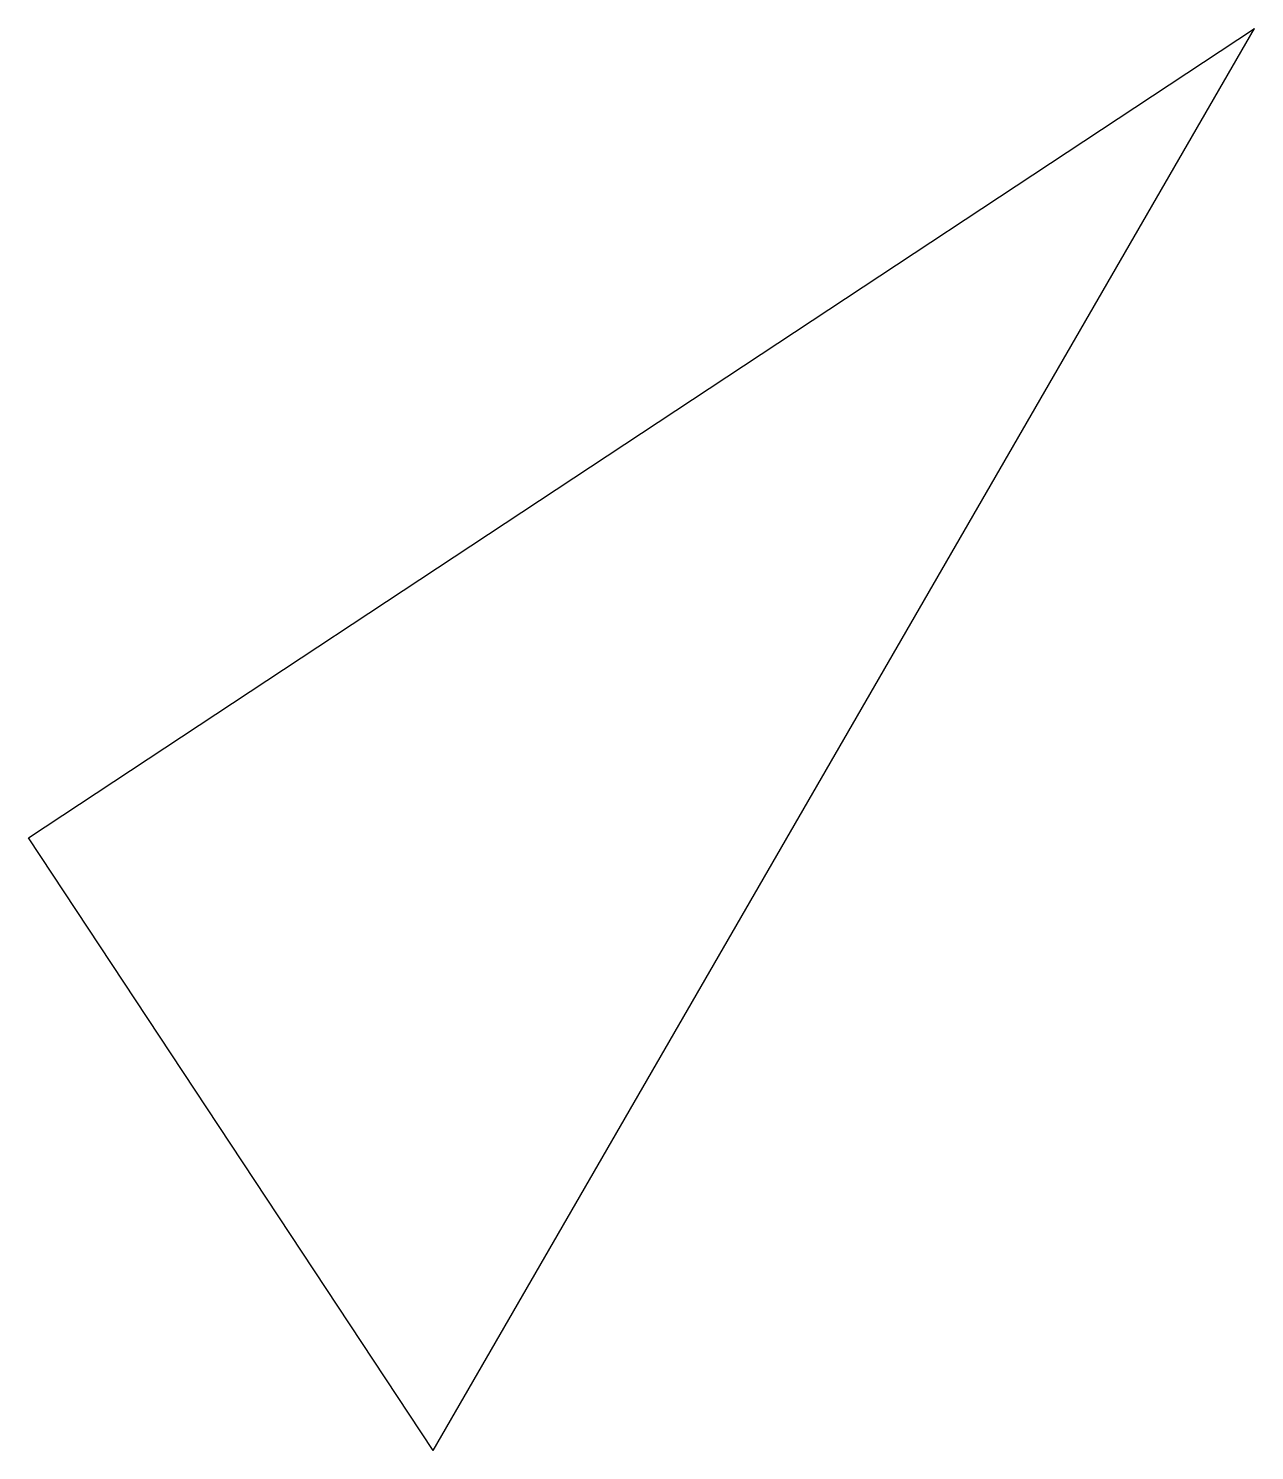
# Model space of a CAD drawing. Extents: x -246 to 500, y 0 to 866.
import ezdxf

# ---------------------------------------------------------------- set-up
doc = ezdxf.new("R2010")
doc.units = 0
doc.layers.get('0').update_dxf_attribs({"linetype": 'CONTINUOUS'})

msp = doc.modelspace()

# ---------------------------------------------------------------- linework, layer by layer
for p, q in [((-246.41, 373.21), (500, 866.03)), ((0, 0), (500, 866.03)), ((0, 0), (-246.41, 373.21))]:
    msp.add_line(p, q)

doc.saveas('drawing.dxf')
